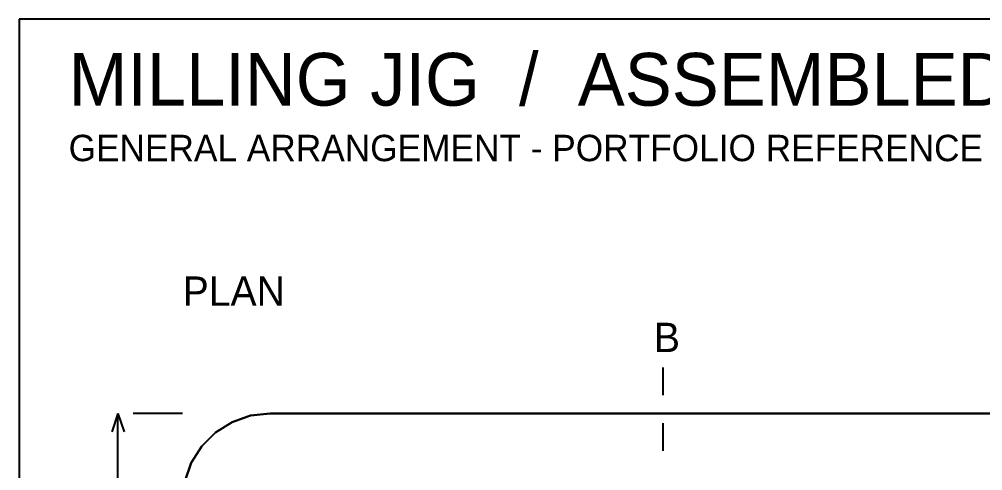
# Model space of a CAD drawing. Header units: millimetres. Extents: x 8 to 862, y 8 to 289.
# Drawn here: x 7.8 to 118, y 237.6 to 289.2 of the extents above; entities that cross this region are included whole.
import ezdxf

# ---------------------------------------------------------------- set-up
doc = ezdxf.new("R2010")
doc.units = ezdxf.units.MM
for name, color, linetype in [('BORDER', 7, 'Continuous'), ('CENTER', 4, 'Continuous'), ('DIMENSIONS', 3, 'Continuous'), ('NOTES', 7, 'Continuous'), ('OUTLINE', 7, 'Continuous')]:
    doc.layers.add(name, color=color, linetype=linetype)

msp = doc.modelspace()

# ---------------------------------------------------------------- linework, layer by layer
at = {"layer": 'BORDER'}
for p, q in [((412.24, 289.24), (7.76, 289.24)), ((7.76, 289.24), (7.76, 7.76))]:
    msp.add_line(p, q, dxfattribs=at)
at = {"layer": 'CENTER'}
for p, q in [((81.46, 246.24), (81.46, 249.41)), ((81.46, 239.89), (81.46, 243.06))]:
    msp.add_line(p, q, dxfattribs=at)
at = {"layer": 'DIMENSIONS'}
for p, q in [((19.05, 244.16), (18.34, 242.05)), ((19.05, 154.16), (19.05, 244.16)), ((19.05, 244.16), (19.76, 242.05)), ((26.46, 244.16), (20.81, 244.16))]:
    msp.add_line(p, q, dxfattribs=at)
at = {"layer": 'OUTLINE'}
for p, q in [((34.23, 243.91), (32.12, 243.17)), ((32.12, 243.17), (34.23, 243.91)), ((36.46, 244.16), (34.23, 243.91)), ((34.23, 243.91), (36.46, 244.16)), ((36.46, 244.16), (173.96, 244.16)), ((173.96, 244.16), (36.46, 244.16)), ((32.12, 243.17), (30.23, 241.98)), ((30.23, 241.98), (32.12, 243.17)), ((30.23, 241.98), (28.64, 240.4)), ((28.64, 240.4), (30.23, 241.98)), ((28.64, 240.4), (27.45, 238.5)), ((27.45, 238.5), (28.64, 240.4)), ((27.45, 238.5), (26.71, 236.39)), ((26.71, 236.39), (27.45, 238.5))]:
    msp.add_line(p, q, dxfattribs=at)

# ---------------------------------------------------------------- texts
at = {"layer": 'NOTES'}
for s, height, p in [('MILLING JIG  /  ASSEMBLED VIEWS', 6.0325, (13.41, 279.36)), ('GENERAL ARRANGEMENT - PORTFOLIO REFERENCE', 3.0162, (13.41, 273.01)), ('PLAN', 3.351, (26.46, 256.47)), ('B', 3.35, (80.4, 251.18))]:
    msp.add_text(s, height=height, dxfattribs=at).set_placement(p)

doc.saveas('drawing.dxf')
